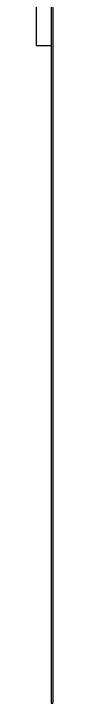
# Model space of a CAD drawing. Header units: millimetres. Extents: x -2596 to -724, y -1791 to -1070.
# Drawn here: x -2004.6 to -2003.3, y -1685.8 to -1635.6 of the extents above; entities that cross this region are included whole.
import ezdxf

# ---------------------------------------------------------------- set-up
doc = ezdxf.new("R2010")
doc.units = ezdxf.units.MM

msp = doc.modelspace()

# ---------------------------------------------------------------- linework, layer by layer
at = {"color": 11}
for p, q in [((-2003.476, -1620.931), (-2003.476, -1685.807)), ((-2003.346, -1620.931), (-2003.346, -1685.807)), ((-2004.576, -1627.067), (-2004.576, -1637.911)), ((-2004.576, -1637.911), (-2003.476, -1637.911)), ((-2003.476, -1685.807), (-2003.346, -1685.807))]:
    msp.add_line(p, q, dxfattribs=at)

doc.saveas('drawing.dxf')
